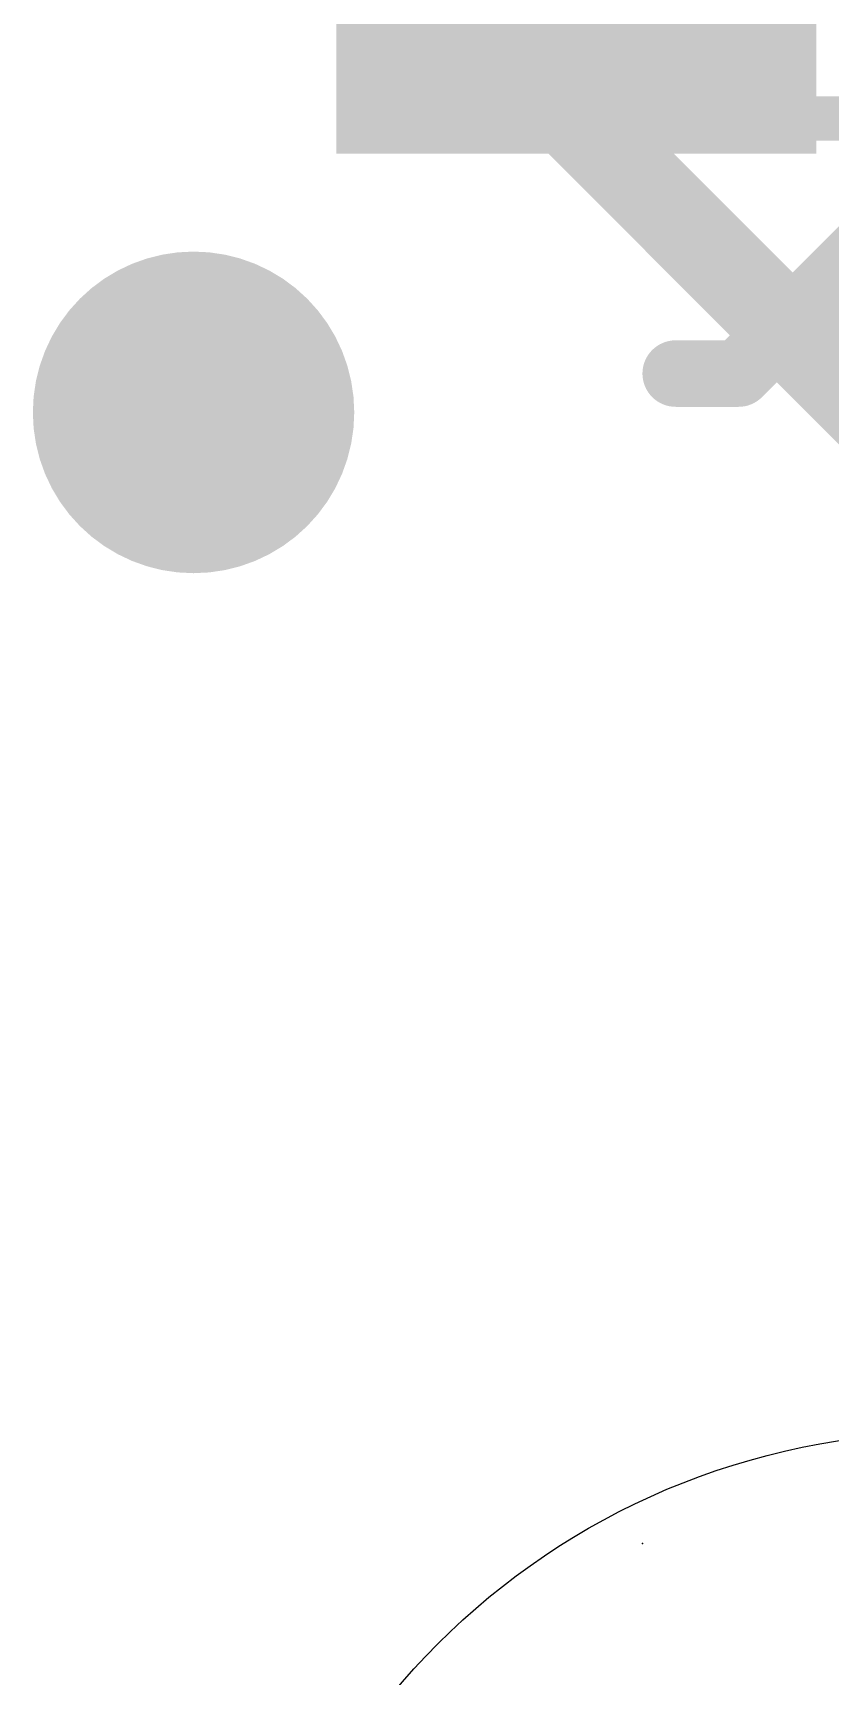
# Model space of a CAD drawing. Extents: x -37 to 70, y -23 to 28.
# Drawn here: x 4.255 to 6.082, y 3.633 to 7.397 of the extents above; entities that cross this region are included whole.
import ezdxf

# ---------------------------------------------------------------- set-up
doc = ezdxf.new("R2010")
doc.units = 0
for name, color, linetype in [('1', 12, 'CONTINUOUS'), ('16', 132, 'CONTINUOUS'), ('18', 110, 'CONTINUOUS'), ('20', 53, 'CONTINUOUS'), ('22', 40, 'CONTINUOUS'), ('24', 53, 'CONTINUOUS'), ('51', 53, 'CONTINUOUS')]:
    doc.layers.add(name, color=color, linetype=linetype)

# ---------------------------------------------------------------- blocks, each defined once
blk = doc.blocks.new('RECT')
blk.add_solid([(-0.5, -0.5), (0.5, -0.5), (-0.5, 0.5), (0.5, 0.5)])
blk = doc.blocks.new('ROUNDV')
at = {"const_width": 0.5}
blk.add_lwpolyline([(0, -0.25, 1), (0, 0.25, 1), (0, -0.25)], format="xyb", dxfattribs=at)

msp = doc.modelspace()

# ---------------------------------------------------------------- linework, layer by layer
at = {"layer": '16', "const_width": 0.2032}
msp.add_lwpolyline([(11.43, 1.27), (5.1562, 7.5438)], dxfattribs=at)
at = {"layer": '20'}
msp.add_circle((6.35, 2.54), 1.651, dxfattribs=at)
at = {"layer": '22', "const_width": 0.1524}
for points in [[(6.448, 7.1929), (5.8718, 6.6167)], [(5.8718, 6.6167), (5.7277, 6.6167)]]:
    msp.add_lwpolyline(points, dxfattribs=at)
at = {"layer": '22', "const_width": 0.0762}
for points in [[(5.7277, 6.6548, 1), (5.7277, 6.5786)], [(5.8448, 6.6436, 1), (5.8987, 6.5898)], [(5.8718, 6.5786, 1), (5.8718, 6.6548)]]:
    msp.add_lwpolyline(points, format="xyb", dxfattribs=at)
at = {"layer": '24'}
msp.add_point((5.6515, 3.937), dxfattribs=at)
at = {"layer": '51', "const_width": 0.1016}
msp.add_lwpolyline([(5.994, 7.201), (6.706, 7.201)], dxfattribs=at)
at = {"layer": '51', "const_width": 0.0508}
msp.add_lwpolyline([(5.994, 7.2264, 1), (5.994, 7.1756)], format="xyb", dxfattribs=at)

# ---------------------------------------------------------------- block references
at = {"layer": '1', "xscale": 1.1}
msp.add_blockref('RECT', (5.5, 7.62), dxfattribs=at)
at = {"layer": '18', "xscale": 0.7366, "yscale": 0.7366}
msp.add_blockref('ROUNDV', (4.6228, 6.5278), dxfattribs=at)
msp.add_blockref('ROUNDV', (4.6228, 6.5278), dxfattribs=at)
at = {"layer": '51', "xscale": 0.5001, "yscale": 0.95}
msp.add_blockref('RECT', (5.7618, 7.6251), dxfattribs=at)

doc.saveas('drawing.dxf')
